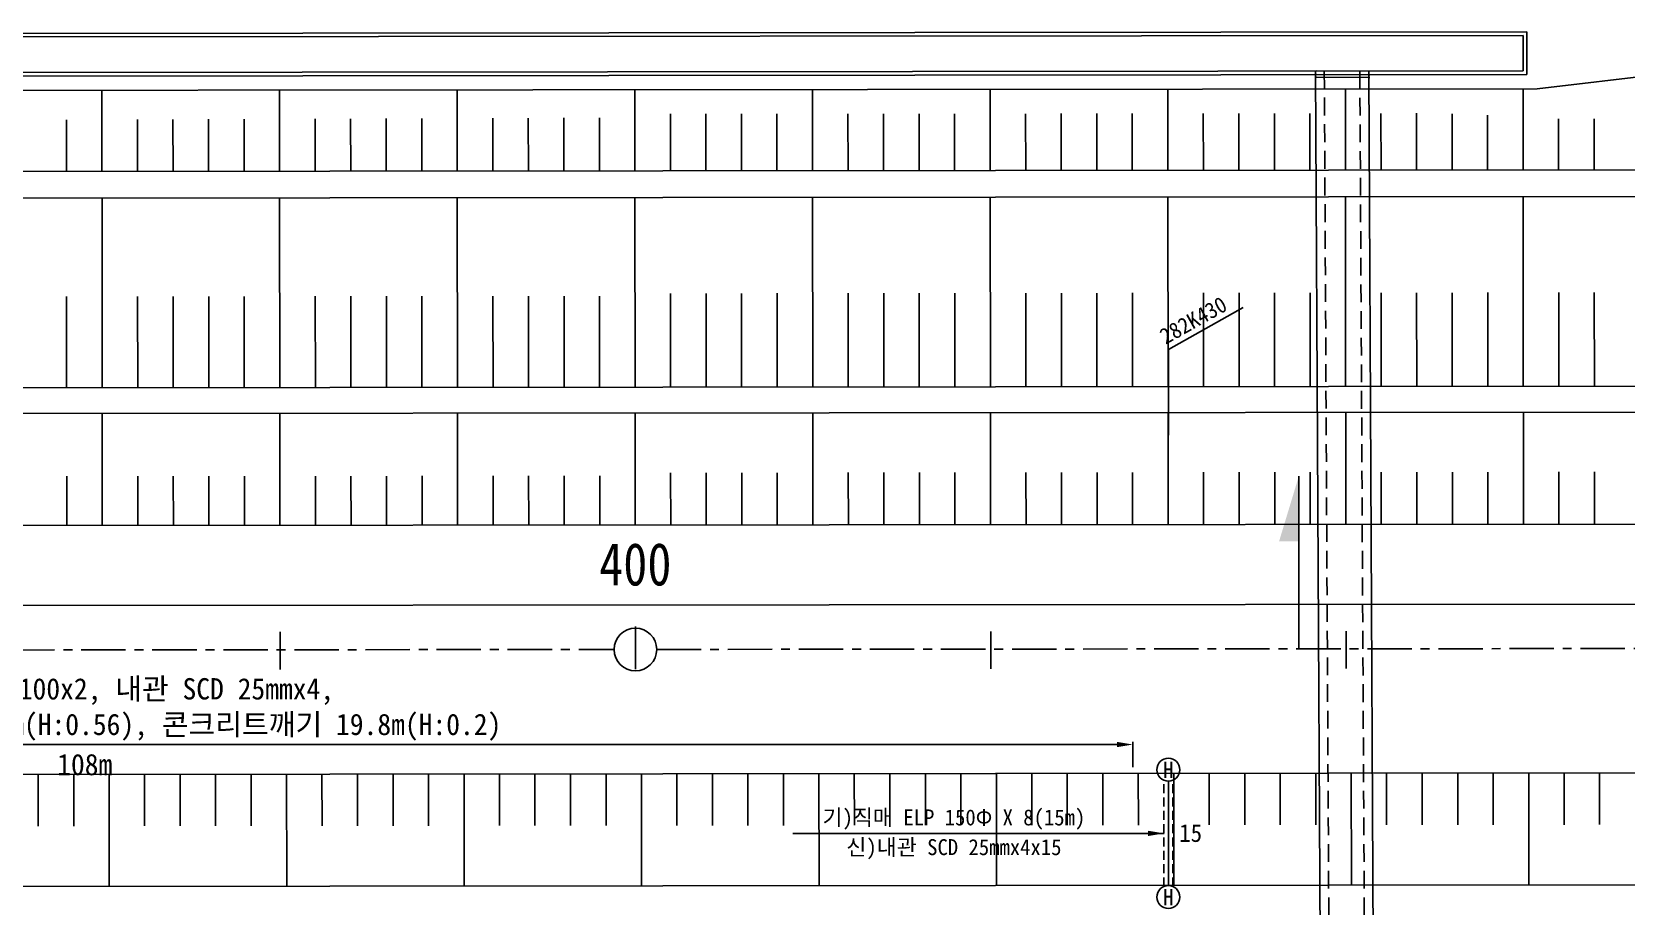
# Model space of a CAD drawing. Header units: millimetres. Extents: x 186056 to 186946, y 311645 to 311835.
# Drawn here: x 186129.1 to 186218.9, y 311700.9 to 311750.1 of the extents above; entities that cross this region are included whole.
import ezdxf
from ezdxf.enums import TextEntityAlignment as Align

# ---------------------------------------------------------------- set-up
doc = ezdxf.new("R2010")
doc.units = ezdxf.units.MM
for name, pattern in [('CENTERX2', [4, 2.5, -0.5, 0.5, -0.5]), ('DASHEDX2', [1.5, 1, -0.5]), ('HIDDEN', [0.375, 0.25, -0.125])]:
    doc.linetypes.add(name, pattern=pattern)
for name, color, linetype in [('TT-MANH', 4, 'Continuous'), ('TZ-BASE', 253, 'Continuous'), ('TZ-DIMS', 1, 'Continuous'), ('TZ-LEAL', 1, 'Continuous'), ('TZ-LEAT', 3, 'Continuous'), ('TZ-LINE', 7, 'Continuous'), ('TZ-TEXT', 6, 'Continuous')]:
    doc.layers.add(name, color=color, linetype=linetype)
doc.styles.get("Standard").update_dxf_attribs({"font": 'GulimChe.ttf'})
doc.linetypes.add('ZIGZAG', pattern='A,0.00254,-5.08,[131,ltypeshp.shx,S=5.08,R=0,X=-5.08,Y=0],-10.16,[131,ltypeshp.shx,S=5.08,R=180,X=5.08,Y=0],-5.08', length=20.32254)
doc.dimstyles.new('D300', dxfattribs={"dimscale": 0.3, "dimtxt": 3, "dimasz": 3, "dimexe": 0.5, "dimexo": 0.5, "dimgap": 0.5, "dimtad": 1, "dimdec": 0, "dimzin": 1, "dimdsep": 46, "dimlunit": 6, "dimtxsty": 'Standard', "dimcen": 1, "dimclrd": 1, "dimclre": 1, "dimclrt": 3, "dimadec": 0, "dimazin": 0, "dimtfac": 1, "dimtdec": 0, "dimtix": 1, "dimtmove": 2, "dimatfit": 3, "dimfxl": 0, "dimtvp": 2, "dimlwd": -1, "dimlwe": -1, "dimarcsym": 0})

# ---------------------------------------------------------------- blocks, each defined once
blk = doc.blocks.new('*D7')
at = {"layer": 'DEFPOINTS', "color": 0, "ltscale": 2}
for p in [(186073.13, 311710.038), (186073.13, 311708.607), (186191.119, 311708.622)]:
    blk.add_point(p, dxfattribs=at)
at = {"layer": 'TZ-TEXT', "color": 1, "ltscale": 2}
for p, q in [((186073.13, 311708.757), (186073.13, 311710.188)), ((186190.219, 311710.038), (186074.03, 311710.038)), ((186191.119, 311708.772), (186191.119, 311710.188))]:
    blk.add_line(p, q, dxfattribs=at)
for points in [[(186074.03, 311710.188), (186074.03, 311709.888), (186073.13, 311710.038)], [(186190.219, 311710.188), (186190.219, 311709.888), (186191.119, 311710.038)]]:
    blk.add_solid(points, dxfattribs=at)
at = {"layer": 'TZ-TEXT', "color": 3, "ltscale": 2, "insert": (186132.124, 311712.013), "char_height": 1.2, "attachment_point": 5}
blk.add_mtext('{\\C6;신) 직매 FC Ø100x2, 내관 SCD 25mmx4,\\P터파기 88.2m(H:0.76),19.8m(H:0.56), 콘크리트깨기 19.8m(H:0.2)}', dxfattribs=at)

msp = doc.modelspace()

# ---------------------------------------------------------------- hatches: boundary and pattern name
at = {"layer": 'TZ-BASE', "linetype": 'Continuous'}
msp.add_hatch(color=256, dxfattribs=at).paths.add_polyline_path([(186199.35, 311721.466), (186200.465, 311721.467), (186200.461, 311725.132)])

# ---------------------------------------------------------------- linework, layer by layer
at = {"layer": 'TT-MANH'}
for centre in [(186193.119, 311708.622), (186193.119, 311701.456)]:
    msp.add_circle(centre, 0.644, dxfattribs=at)
at = {"layer": 'TZ-BASE', "linetype": 'Continuous'}
for p, q in [((186063.083, 311749.99), (186213.289, 311750.135)), ((186063.084, 311749.79), (186213.089, 311749.935)), ((186213.091, 311747.935), (186213.089, 311749.935)), ((186213.291, 311747.735), (186213.289, 311750.135)), ((186063.096, 311747.79), (186213.091, 311747.935)), ((186063.097, 311747.59), (186213.291, 311747.735)), ((186201.397, 311747.941), (186201.93, 311646.923)), ((186201.448, 311747.939), (186204.448, 311747.926)), ((186201.451, 311747.739), (186204.452, 311747.726)), ((186201.454, 311747.589), (186204.461, 311747.576)), ((186204.397, 311747.927), (186204.93, 311646.923)), ((186055.927, 311742.222), (186301.259, 311742.444)), ((186055.927, 311740.722), (186301.259, 311740.944)), ((186055.927, 311730.052), (186301.259, 311730.274)), ((186200.461, 311725.132), (186200.47, 311715.468)), ((186055.927, 311717.79), (186223.352, 311717.943))]:
    msp.add_line(p, q, dxfattribs=at)
at = {"layer": 'TZ-BASE', "linetype": 'DASHEDX2'}
for p, q in [((186201.897, 311747.938), (186202.43, 311646.923)), ((186203.897, 311747.93), (186204.43, 311646.923))]:
    msp.add_line(p, q, dxfattribs=at)
at = {"layer": 'TZ-BASE'}
for p, q in [((186213.88, 311746.936), (186223.083, 311748.016)), ((186133.095, 311742.292), (186133.09, 311746.858)), ((186143.095, 311742.301), (186143.09, 311746.867)), ((186153.095, 311742.31), (186153.09, 311746.877)), ((186163.095, 311742.319), (186163.09, 311746.887)), ((186173.088, 311742.328), (186173.084, 311746.896)), ((186183.088, 311742.337), (186183.084, 311746.906)), ((186193.088, 311742.346), (186193.084, 311746.916)), ((186203.088, 311742.355), (186203.084, 311746.925)), ((186213.088, 311742.364), (186213.084, 311746.935)), ((186165.088, 311742.321), (186165.086, 311745.516)), ((186167.088, 311742.323), (186167.086, 311745.517)), ((186169.088, 311742.324), (186169.086, 311745.519)), ((186171.088, 311742.326), (186171.086, 311745.521)), ((186175.088, 311742.33), (186175.086, 311745.525)), ((186177.088, 311742.332), (186177.086, 311745.526)), ((186179.088, 311742.333), (186179.086, 311745.528)), ((186181.088, 311742.335), (186181.086, 311745.53)), ((186185.088, 311742.339), (186185.086, 311745.534)), ((186187.088, 311742.341), (186187.086, 311745.535)), ((186189.088, 311742.343), (186189.086, 311745.537)), ((186191.088, 311742.344), (186191.086, 311745.539)), ((186195.088, 311742.348), (186195.086, 311745.543)), ((186197.088, 311742.35), (186197.086, 311745.545)), ((186199.088, 311742.352), (186199.086, 311745.546)), ((186201.088, 311742.353), (186201.086, 311745.548)), ((186205.088, 311742.357), (186205.086, 311745.552)), ((186207.088, 311742.359), (186207.086, 311745.554)), ((186209.088, 311742.361), (186209.086, 311745.522)), ((186211.088, 311742.362), (186211.086, 311745.458)), ((186131.095, 311742.29), (186131.092, 311745.184)), ((186135.095, 311742.294), (186135.092, 311745.201)), ((186137.095, 311742.295), (186137.092, 311745.209)), ((186139.095, 311742.297), (186139.092, 311745.217)), ((186141.095, 311742.299), (186141.092, 311745.225)), ((186145.095, 311742.303), (186145.092, 311745.241)), ((186147.095, 311742.305), (186147.092, 311745.249)), ((186149.095, 311742.306), (186149.092, 311745.257)), ((186151.095, 311742.308), (186151.092, 311745.266)), ((186155.095, 311742.312), (186155.092, 311745.282)), ((186157.095, 311742.314), (186157.092, 311745.29)), ((186159.095, 311742.315), (186159.092, 311745.298)), ((186161.095, 311742.317), (186161.092, 311745.306)), ((186215.088, 311742.366), (186215.086, 311745.246)), ((186217.088, 311742.368), (186217.086, 311745.242)), ((186133.106, 311730.122), (186133.096, 311740.792)), ((186143.106, 311730.131), (186143.096, 311740.801)), ((186153.106, 311730.14), (186153.096, 311740.81)), ((186163.106, 311730.149), (186163.096, 311740.819)), ((186173.099, 311730.158), (186173.09, 311740.828)), ((186183.099, 311730.167), (186183.09, 311740.837)), ((186193.099, 311730.176), (186193.09, 311740.846)), ((186203.099, 311730.185), (186203.09, 311740.855)), ((186213.099, 311730.194), (186213.09, 311740.864)), ((186131.106, 311730.12), (186131.101, 311735.246)), ((186135.106, 311730.124), (186135.101, 311735.25)), ((186137.106, 311730.125), (186137.101, 311735.251)), ((186139.106, 311730.127), (186139.101, 311735.253)), ((186141.106, 311730.129), (186141.101, 311735.255)), ((186145.106, 311730.133), (186145.101, 311735.259)), ((186147.106, 311730.135), (186147.101, 311735.26)), ((186149.106, 311730.136), (186149.101, 311735.262)), ((186151.106, 311730.138), (186151.101, 311735.264)), ((186155.106, 311730.142), (186155.101, 311735.268)), ((186157.106, 311730.144), (186157.101, 311735.27)), ((186159.106, 311730.145), (186159.101, 311735.271)), ((186161.106, 311730.147), (186161.101, 311735.273)), ((186165.099, 311730.151), (186165.095, 311735.422)), ((186167.099, 311730.153), (186167.095, 311735.424)), ((186169.099, 311730.154), (186169.095, 311735.425)), ((186171.099, 311730.156), (186171.095, 311735.427)), ((186175.099, 311730.16), (186175.095, 311735.431)), ((186177.099, 311730.162), (186177.095, 311735.433)), ((186179.099, 311730.163), (186179.095, 311735.435)), ((186181.099, 311730.165), (186181.095, 311735.436)), ((186185.099, 311730.169), (186185.095, 311735.44)), ((186187.099, 311730.171), (186187.095, 311735.442)), ((186189.099, 311730.173), (186189.095, 311735.444)), ((186191.099, 311730.174), (186191.095, 311735.445)), ((186195.099, 311730.178), (186195.095, 311735.449)), ((186197.099, 311730.18), (186197.095, 311735.451)), ((186199.099, 311730.182), (186199.095, 311735.453)), ((186201.099, 311730.183), (186201.095, 311735.454)), ((186205.099, 311730.187), (186205.095, 311735.458)), ((186207.099, 311730.189), (186207.095, 311735.46)), ((186209.099, 311730.191), (186209.095, 311735.462)), ((186211.099, 311730.192), (186211.095, 311735.463)), ((186215.099, 311730.196), (186215.095, 311735.467)), ((186217.099, 311730.198), (186217.095, 311735.469)), ((186055.927, 311728.592), (186301.259, 311728.814)), ((186133.113, 311722.362), (186133.107, 311728.662)), ((186143.113, 311722.371), (186143.107, 311728.671)), ((186153.113, 311722.38), (186153.107, 311728.68)), ((186163.113, 311722.389), (186163.107, 311728.689)), ((186173.106, 311722.398), (186173.101, 311728.698)), ((186183.106, 311722.407), (186183.101, 311728.707)), ((186193.106, 311722.416), (186193.101, 311728.716)), ((186203.106, 311722.425), (186203.101, 311728.725)), ((186213.106, 311722.434), (186213.101, 311728.734)), ((186131.113, 311722.36), (186131.11, 311725.13)), ((186135.113, 311722.364), (186135.11, 311725.133)), ((186137.113, 311722.365), (186137.11, 311725.135)), ((186139.113, 311722.367), (186139.11, 311725.137)), ((186141.113, 311722.369), (186141.11, 311725.139)), ((186145.113, 311722.373), (186145.11, 311725.142)), ((186147.113, 311722.375), (186147.11, 311725.144)), ((186149.113, 311722.376), (186149.11, 311725.146)), ((186151.113, 311722.378), (186151.11, 311725.148)), ((186155.113, 311722.382), (186155.11, 311725.151)), ((186157.113, 311722.384), (186157.11, 311725.153)), ((186159.113, 311722.385), (186159.11, 311725.155)), ((186161.113, 311722.387), (186161.11, 311725.157)), ((186165.106, 311722.391), (186165.104, 311725.328)), ((186167.106, 311722.393), (186167.104, 311725.33)), ((186169.106, 311722.394), (186169.104, 311725.332)), ((186171.106, 311722.396), (186171.104, 311725.334)), ((186175.106, 311722.4), (186175.104, 311725.337)), ((186177.106, 311722.402), (186177.104, 311725.339)), ((186179.106, 311722.403), (186179.104, 311725.341)), ((186181.106, 311722.405), (186181.104, 311725.343)), ((186185.106, 311722.409), (186185.104, 311725.346)), ((186187.106, 311722.411), (186187.104, 311725.348)), ((186189.106, 311722.413), (186189.104, 311725.35)), ((186191.106, 311722.414), (186191.104, 311725.352)), ((186195.106, 311722.418), (186195.104, 311725.355)), ((186197.106, 311722.42), (186197.104, 311725.357)), ((186199.106, 311722.422), (186199.104, 311725.359)), ((186201.106, 311722.423), (186201.104, 311725.361)), ((186205.106, 311722.427), (186205.104, 311725.364)), ((186207.106, 311722.429), (186207.104, 311725.366)), ((186209.106, 311722.431), (186209.104, 311725.368)), ((186211.106, 311722.432), (186211.104, 311725.37)), ((186215.106, 311722.436), (186215.104, 311725.373)), ((186217.106, 311722.438), (186217.104, 311725.375)), ((186055.927, 311722.292), (186301.259, 311722.514)), ((186143.124, 311716.371), (186143.126, 311714.256)), ((186163.118, 311716.674), (186163.12, 311714.274)), ((186183.118, 311716.407), (186183.12, 311714.292)), ((186203.118, 311716.425), (186203.12, 311714.311)), ((186301.259, 311708.515), (186121.187, 311708.351)), ((186129.503, 311708.359), (186129.505, 311705.452)), ((186131.503, 311708.361), (186131.505, 311705.454)), ((186133.508, 311702.062), (186133.503, 311708.362)), ((186135.49, 311708.364), (186135.493, 311705.457)), ((186137.49, 311708.366), (186137.493, 311705.459)), ((186139.49, 311708.368), (186139.493, 311705.461)), ((186141.49, 311708.37), (186141.493, 311705.463)), ((186143.496, 311702.071), (186143.49, 311708.371)), ((186145.478, 311708.373), (186145.481, 311705.466)), ((186147.478, 311708.375), (186147.481, 311705.468)), ((186149.478, 311708.377), (186149.481, 311705.47)), ((186151.478, 311708.379), (186151.481, 311705.472)), ((186153.484, 311702.08), (186153.478, 311708.381)), ((186155.466, 311708.382), (186155.468, 311705.475)), ((186157.466, 311708.384), (186157.468, 311705.477)), ((186159.466, 311708.386), (186159.468, 311705.479)), ((186161.466, 311708.388), (186161.468, 311705.481)), ((186163.471, 311702.089), (186163.466, 311708.39)), ((186165.453, 311708.391), (186165.456, 311705.484)), ((186167.453, 311708.393), (186167.456, 311705.486)), ((186169.453, 311708.395), (186169.456, 311705.488)), ((186171.453, 311708.397), (186171.456, 311705.49)), ((186173.459, 311702.099), (186173.453, 311708.399)), ((186175.441, 311708.4), (186175.443, 311705.494)), ((186177.441, 311708.402), (186177.443, 311705.495)), ((186179.441, 311708.404), (186179.443, 311705.497)), ((186181.441, 311708.406), (186181.443, 311705.499)), ((186183.447, 311702.108), (186183.441, 311708.408)), ((186185.428, 311708.41), (186185.431, 311705.503)), ((186187.428, 311708.412), (186187.431, 311705.505)), ((186189.428, 311708.413), (186189.431, 311705.506)), ((186191.428, 311708.415), (186191.431, 311705.508)), ((186193.434, 311702.117), (186193.428, 311708.417)), ((186195.416, 311708.419), (186195.419, 311705.512)), ((186197.416, 311708.42), (186197.419, 311705.513)), ((186199.416, 311708.422), (186199.419, 311705.515)), ((186201.416, 311708.424), (186201.419, 311705.517)), ((186203.422, 311702.126), (186203.416, 311708.426)), ((186205.404, 311708.428), (186205.406, 311705.521)), ((186207.404, 311708.43), (186207.406, 311705.523)), ((186209.404, 311708.431), (186209.406, 311705.524)), ((186211.404, 311708.433), (186211.406, 311705.526)), ((186213.409, 311702.135), (186213.404, 311708.435)), ((186215.391, 311708.437), (186215.394, 311705.53)), ((186217.391, 311708.439), (186217.394, 311705.532)), ((186301.259, 311702.215), (186121.193, 311702.051))]:
    msp.add_line(p, q, dxfattribs=at)
at = {"layer": 'TZ-BASE', "linetype": 'CENTERX2'}
for p, q in [((186055.927, 311715.292), (186161.919, 311715.388)), ((186164.319, 311715.39), (186301.259, 311715.514))]:
    msp.add_line(p, q, dxfattribs=at)
at = {"layer": 'TZ-BASE'}
msp.add_lwpolyline([(186213.88, 311746.936), (186213.88, 311746.936), (186063.096, 311746.79)], dxfattribs=at)
msp.add_circle((186163.119, 311715.389), 1.2, dxfattribs=at)
msp.add_circle((186163.119, 311715.389), 1.2, dxfattribs=at)
at = {"layer": 'TZ-LEAL', "flags": 128}
msp.add_lwpolyline([(186193.119, 311727.448), (186193.119, 311732.264), (186197.334, 311734.623)], dxfattribs=at)
at = {"layer": 'TZ-LINE', "linetype": 'HIDDEN', "ltscale": 2}
for points in [[(186192.869, 311702.05), (186192.869, 311708.029)], [(186193.369, 311702.05), (186193.369, 311708.029)]]:
    msp.add_lwpolyline(points, dxfattribs=at)
at = {"layer": 'TZ-LINE', "linetype": 'ZIGZAG', "ltscale": 0.049}
msp.add_lwpolyline([(186193.119, 311702.1), (186193.119, 311707.978)], dxfattribs=at)

# ---------------------------------------------------------------- texts
at = {"layer": 'TT-MANH', "linetype": 'ByBlock'}
for p in [(186193.119, 311708.622), (186193.119, 311701.456)]:
    msp.add_text('H', height=0.92, dxfattribs=at).set_placement(p, align=Align.MIDDLE)
at = {"layer": 'TZ-BASE', "width": 0.875}
msp.add_text('400', height=2.3999, rotation=0.05184, dxfattribs=at).set_placement((186163.115, 311718.989), align=Align.CENTER)
at = {"layer": 'TZ-DIMS'}
msp.add_text('15', height=1, dxfattribs=at).set_placement((186194.372, 311705.051), align=Align.MIDDLE)
at = {"layer": 'TZ-LEAT'}
msp.add_text('282K430', height=0.9, rotation=29.23871, dxfattribs=at).set_placement((186192.963, 311732.528))
msp.add_text('기)직매 ELP 150Φ X 8(15m)', height=0.9, dxfattribs=at).set_placement((186181.047, 311705.876), align=Align.MIDDLE)
at = {"layer": 'TZ-TEXT'}
msp.add_text('신)내관 SCD 25mmx4x15', height=0.9, dxfattribs=at).set_placement((186181.047, 311704.203), align=Align.MIDDLE)
at = {"layer": 'TZ-TEXT', "ltscale": 2, "insert": (186132.124, 311708.904), "char_height": 1.2, "attachment_point": 5}
msp.add_mtext('108m', dxfattribs=at)

# ---------------------------------------------------------------- dimensions: what is measured, and where the dimension line sits
at = {"layer": 'TZ-TEXT', "ltscale": 2}
dim = msp.add_linear_dim(base=(186073.13, 311710.038), p1=(186191.119, 311708.622), p2=(186073.13, 311708.607), text='{\\C6;신) 직매 FC Ø100x2, 내관 SCD 25mmx4,\\P터파기 88.2m(H:0.76),19.8m(H:0.56), 콘크리트깨기 19.8m(H:0.2)}', dimstyle='D300', override={"dimtxt": 4}, dxfattribs=at)
dim.commit()
dim.dimension.update_dxf_attribs({"geometry": '*D7', "text_midpoint": (186132.124, 311712.013)})

# ---------------------------------------------------------------- leaders
at = {"layer": 'TZ-LEAL'}
msp.add_leader([(186192.877, 311705.039), (186171.983, 311705.039)], dimstyle='D300', dxfattribs=at)

doc.saveas('drawing.dxf')
